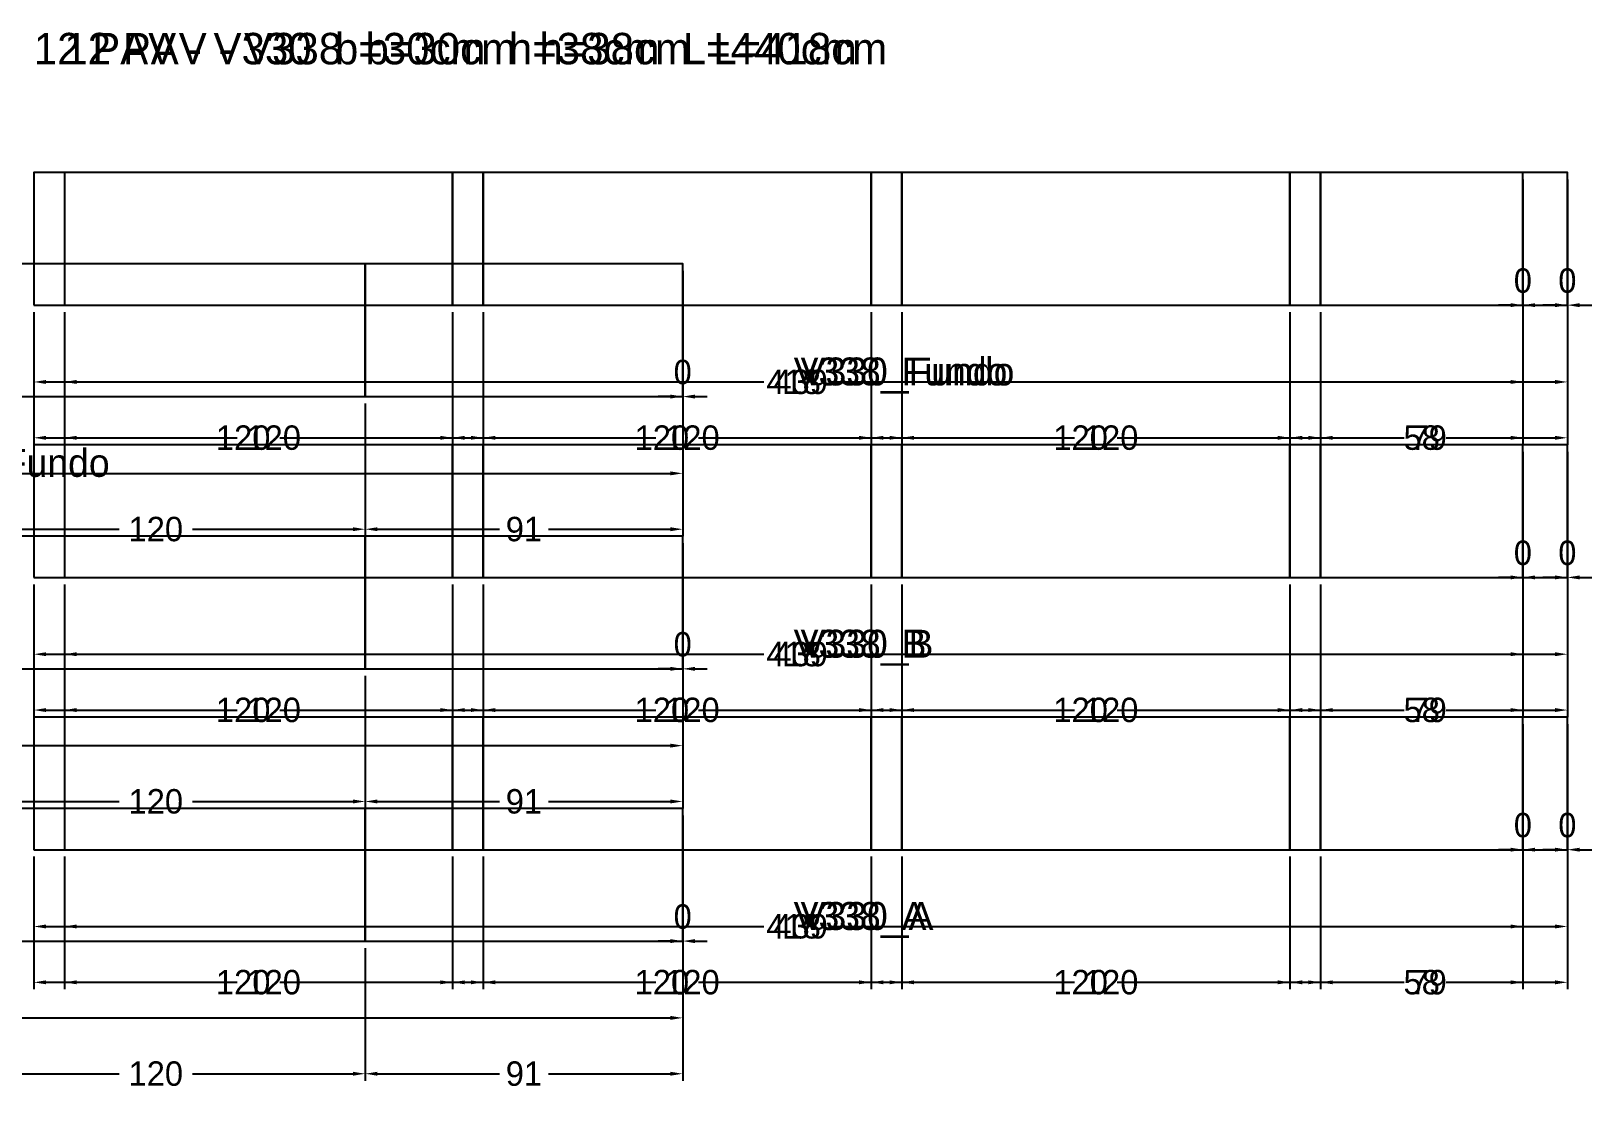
# Model space of a CAD drawing. Header units: metres. Extents: x 180 to 6304, y -11808 to -336.
# Drawn here: x 1613 to 2060.2, y -10490.1 to -10186.8 of the extents above; entities that cross this region are included whole.
import ezdxf

# ---------------------------------------------------------------- set-up
doc = ezdxf.new("R2010")
doc.units = ezdxf.units.M
doc.layers.add('COTA', color=3, linetype='Continuous')
doc.dimstyles.new('COTA_VIG', dxfattribs={"dimtxt": 7, "dimasz": 3.5, "dimexe": 2, "dimexo": 2, "dimgap": 1.5, "dimtad": 1, "dimdec": 1, "dimcen": 2.5, "dimclrd": 3, "dimclre": 3, "dimclrt": 3, "dimazin": 3, "dimtfac": 1, "dimtmove": 0, "dimatfit": 3})

# ---------------------------------------------------------------- blocks, each defined once
blk = doc.blocks.new('_CLOSEDFILLED')
at = {"color": 0, "linetype": 'BYBLOCK'}
blk.add_solid([(-1, 0.16), (0, 0), (-1, -0.16)], dxfattribs=at)
blk = doc.blocks.new('*D406')
at = {"color": 3}
for p, q in [((1613.7, -10423.31), (1613.7, -10445.31)), ((2053.2, -10423.31), (2053.2, -10445.31)), ((1617.2, -10443.31), (1822.95, -10443.31)), ((1843.95, -10443.31), (2049.7, -10443.31))]:
    blk.add_line(p, q, dxfattribs=at)
at = {"layer": 'Defpoints'}
for p in [(1613.7, -10421.31), (2053.2, -10421.31), (1613.7, -10443.31)]:
    blk.add_point(p, dxfattribs=at)
at = {"layer": 'COTA', "color": 3, "xscale": 3.5, "yscale": 3.5, "rotation": 180}
blk.add_blockref('_CLOSEDFILLED', (1613.7, -10443.31), dxfattribs=at)
at = {"layer": 'COTA', "color": 3, "xscale": 3.5, "yscale": 3.5}
blk.add_blockref('_CLOSEDFILLED', (2053.2, -10443.31), dxfattribs=at)
at = {"layer": 'COTA', "color": 3, "insert": (1833.45, -10443.31), "char_height": 7, "attachment_point": 5}
blk.add_mtext('439', dxfattribs=at)
blk = doc.blocks.new('*D407')
at = {"color": 3}
for p, q in [((1613.7, -10423.31), (1613.7, -10461.31)), ((1733.7, -10423.31), (1733.7, -10461.31)), ((1617.2, -10459.31), (1663.2, -10459.31)), ((1684.2, -10459.31), (1730.2, -10459.31))]:
    blk.add_line(p, q, dxfattribs=at)
at = {"layer": 'Defpoints'}
for p in [(1613.7, -10421.31), (1733.7, -10421.31), (1613.7, -10459.31)]:
    blk.add_point(p, dxfattribs=at)
at = {"layer": 'COTA', "color": 3, "xscale": 3.5, "yscale": 3.5, "rotation": 180}
blk.add_blockref('_CLOSEDFILLED', (1613.7, -10459.31), dxfattribs=at)
at = {"layer": 'COTA', "color": 3, "xscale": 3.5, "yscale": 3.5}
blk.add_blockref('_CLOSEDFILLED', (1733.7, -10459.31), dxfattribs=at)
at = {"layer": 'COTA', "color": 3, "insert": (1673.7, -10459.31), "char_height": 7, "attachment_point": 5}
blk.add_mtext('120', dxfattribs=at)
blk = doc.blocks.new('*D408')
at = {"color": 3}
for p, q in [((1733.7, -10423.31), (1733.7, -10461.31)), ((1853.7, -10423.31), (1853.7, -10461.31)), ((1737.2, -10459.31), (1783.2, -10459.31)), ((1804.2, -10459.31), (1850.2, -10459.31))]:
    blk.add_line(p, q, dxfattribs=at)
at = {"layer": 'Defpoints'}
for p in [(1733.7, -10421.31), (1853.7, -10421.31), (1733.7, -10459.31)]:
    blk.add_point(p, dxfattribs=at)
at = {"layer": 'COTA', "color": 3, "xscale": 3.5, "yscale": 3.5, "rotation": 180}
blk.add_blockref('_CLOSEDFILLED', (1733.7, -10459.31), dxfattribs=at)
at = {"layer": 'COTA', "color": 3, "xscale": 3.5, "yscale": 3.5}
blk.add_blockref('_CLOSEDFILLED', (1853.7, -10459.31), dxfattribs=at)
at = {"layer": 'COTA', "color": 3, "insert": (1793.7, -10459.31), "char_height": 7, "attachment_point": 5}
blk.add_mtext('120', dxfattribs=at)
blk = doc.blocks.new('*D409')
at = {"color": 3}
for p, q in [((1853.7, -10423.31), (1853.7, -10461.31)), ((1973.7, -10423.31), (1973.7, -10461.31)), ((1857.2, -10459.31), (1903.2, -10459.31)), ((1924.2, -10459.31), (1970.2, -10459.31))]:
    blk.add_line(p, q, dxfattribs=at)
at = {"layer": 'Defpoints'}
for p in [(1853.7, -10421.31), (1973.7, -10421.31), (1853.7, -10459.31)]:
    blk.add_point(p, dxfattribs=at)
at = {"layer": 'COTA', "color": 3, "xscale": 3.5, "yscale": 3.5, "rotation": 180}
blk.add_blockref('_CLOSEDFILLED', (1853.7, -10459.31), dxfattribs=at)
at = {"layer": 'COTA', "color": 3, "xscale": 3.5, "yscale": 3.5}
blk.add_blockref('_CLOSEDFILLED', (1973.7, -10459.31), dxfattribs=at)
at = {"layer": 'COTA', "color": 3, "insert": (1913.7, -10459.31), "char_height": 7, "attachment_point": 5}
blk.add_mtext('120', dxfattribs=at)
blk = doc.blocks.new('*D410')
at = {"color": 3}
for p, q in [((1973.7, -10423.31), (1973.7, -10461.31)), ((2053.2, -10423.31), (2053.2, -10461.31)), ((1977.2, -10459.31), (2006.45, -10459.31)), ((2020.45, -10459.31), (2049.7, -10459.31))]:
    blk.add_line(p, q, dxfattribs=at)
at = {"layer": 'Defpoints'}
for p in [(1973.7, -10421.31), (2053.2, -10421.31), (1973.7, -10459.31)]:
    blk.add_point(p, dxfattribs=at)
at = {"layer": 'COTA', "color": 3, "xscale": 3.5, "yscale": 3.5, "rotation": 180}
blk.add_blockref('_CLOSEDFILLED', (1973.7, -10459.31), dxfattribs=at)
at = {"layer": 'COTA', "color": 3, "xscale": 3.5, "yscale": 3.5}
blk.add_blockref('_CLOSEDFILLED', (2053.2, -10459.31), dxfattribs=at)
at = {"layer": 'COTA', "color": 3, "insert": (2013.45, -10459.31), "char_height": 7, "attachment_point": 5}
blk.add_mtext('79', dxfattribs=at)
blk = doc.blocks.new('*D412')
at = {"color": 3}
for p, q in [((1613.7, -10345.31), (1613.7, -10367.31)), ((2053.2, -10345.31), (2053.2, -10367.31)), ((1617.2, -10365.31), (1822.95, -10365.31)), ((1843.95, -10365.31), (2049.7, -10365.31))]:
    blk.add_line(p, q, dxfattribs=at)
at = {"layer": 'Defpoints'}
for p in [(1613.7, -10343.31), (2053.2, -10343.31), (1613.7, -10365.31)]:
    blk.add_point(p, dxfattribs=at)
at = {"layer": 'COTA', "color": 3, "xscale": 3.5, "yscale": 3.5, "rotation": 180}
blk.add_blockref('_CLOSEDFILLED', (1613.7, -10365.31), dxfattribs=at)
at = {"layer": 'COTA', "color": 3, "xscale": 3.5, "yscale": 3.5}
blk.add_blockref('_CLOSEDFILLED', (2053.2, -10365.31), dxfattribs=at)
at = {"layer": 'COTA', "color": 3, "insert": (1833.45, -10365.31), "char_height": 7, "attachment_point": 5}
blk.add_mtext('439', dxfattribs=at)
blk = doc.blocks.new('*D413')
at = {"color": 3}
for p, q in [((1613.7, -10345.31), (1613.7, -10383.31)), ((1733.7, -10345.31), (1733.7, -10383.31)), ((1617.2, -10381.31), (1663.2, -10381.31)), ((1684.2, -10381.31), (1730.2, -10381.31))]:
    blk.add_line(p, q, dxfattribs=at)
at = {"layer": 'Defpoints'}
for p in [(1613.7, -10343.31), (1733.7, -10343.31), (1613.7, -10381.31)]:
    blk.add_point(p, dxfattribs=at)
at = {"layer": 'COTA', "color": 3, "xscale": 3.5, "yscale": 3.5, "rotation": 180}
blk.add_blockref('_CLOSEDFILLED', (1613.7, -10381.31), dxfattribs=at)
at = {"layer": 'COTA', "color": 3, "xscale": 3.5, "yscale": 3.5}
blk.add_blockref('_CLOSEDFILLED', (1733.7, -10381.31), dxfattribs=at)
at = {"layer": 'COTA', "color": 3, "insert": (1673.7, -10381.31), "char_height": 7, "attachment_point": 5}
blk.add_mtext('120', dxfattribs=at)
blk = doc.blocks.new('*D414')
at = {"color": 3}
for p, q in [((1733.7, -10345.31), (1733.7, -10383.31)), ((1853.7, -10345.31), (1853.7, -10383.31)), ((1737.2, -10381.31), (1783.2, -10381.31)), ((1804.2, -10381.31), (1850.2, -10381.31))]:
    blk.add_line(p, q, dxfattribs=at)
at = {"layer": 'Defpoints'}
for p in [(1733.7, -10343.31), (1853.7, -10343.31), (1733.7, -10381.31)]:
    blk.add_point(p, dxfattribs=at)
at = {"layer": 'COTA', "color": 3, "xscale": 3.5, "yscale": 3.5, "rotation": 180}
blk.add_blockref('_CLOSEDFILLED', (1733.7, -10381.31), dxfattribs=at)
at = {"layer": 'COTA', "color": 3, "xscale": 3.5, "yscale": 3.5}
blk.add_blockref('_CLOSEDFILLED', (1853.7, -10381.31), dxfattribs=at)
at = {"layer": 'COTA', "color": 3, "insert": (1793.7, -10381.31), "char_height": 7, "attachment_point": 5}
blk.add_mtext('120', dxfattribs=at)
blk = doc.blocks.new('*D415')
at = {"color": 3}
for p, q in [((1853.7, -10345.31), (1853.7, -10383.31)), ((1973.7, -10345.31), (1973.7, -10383.31)), ((1857.2, -10381.31), (1903.2, -10381.31)), ((1924.2, -10381.31), (1970.2, -10381.31))]:
    blk.add_line(p, q, dxfattribs=at)
at = {"layer": 'Defpoints'}
for p in [(1853.7, -10343.31), (1973.7, -10343.31), (1853.7, -10381.31)]:
    blk.add_point(p, dxfattribs=at)
at = {"layer": 'COTA', "color": 3, "xscale": 3.5, "yscale": 3.5, "rotation": 180}
blk.add_blockref('_CLOSEDFILLED', (1853.7, -10381.31), dxfattribs=at)
at = {"layer": 'COTA', "color": 3, "xscale": 3.5, "yscale": 3.5}
blk.add_blockref('_CLOSEDFILLED', (1973.7, -10381.31), dxfattribs=at)
at = {"layer": 'COTA', "color": 3, "insert": (1913.7, -10381.31), "char_height": 7, "attachment_point": 5}
blk.add_mtext('120', dxfattribs=at)
blk = doc.blocks.new('*D416')
at = {"color": 3}
for p, q in [((1973.7, -10345.31), (1973.7, -10383.31)), ((2053.2, -10345.31), (2053.2, -10383.31)), ((1977.2, -10381.31), (2006.45, -10381.31)), ((2020.45, -10381.31), (2049.7, -10381.31))]:
    blk.add_line(p, q, dxfattribs=at)
at = {"layer": 'Defpoints'}
for p in [(1973.7, -10343.31), (2053.2, -10343.31), (1973.7, -10381.31)]:
    blk.add_point(p, dxfattribs=at)
at = {"layer": 'COTA', "color": 3, "xscale": 3.5, "yscale": 3.5, "rotation": 180}
blk.add_blockref('_CLOSEDFILLED', (1973.7, -10381.31), dxfattribs=at)
at = {"layer": 'COTA', "color": 3, "xscale": 3.5, "yscale": 3.5}
blk.add_blockref('_CLOSEDFILLED', (2053.2, -10381.31), dxfattribs=at)
at = {"layer": 'COTA', "color": 3, "insert": (2013.45, -10381.31), "char_height": 7, "attachment_point": 5}
blk.add_mtext('79', dxfattribs=at)
blk = doc.blocks.new('*D418')
at = {"color": 3}
for p, q in [((1613.7, -10267.31), (1613.7, -10289.31)), ((2053.2, -10267.31), (2053.2, -10289.31)), ((1617.2, -10287.31), (1822.95, -10287.31)), ((1843.95, -10287.31), (2049.7, -10287.31))]:
    blk.add_line(p, q, dxfattribs=at)
at = {"layer": 'Defpoints'}
for p in [(1613.7, -10265.31), (2053.2, -10265.31), (1613.7, -10287.31)]:
    blk.add_point(p, dxfattribs=at)
at = {"layer": 'COTA', "color": 3, "xscale": 3.5, "yscale": 3.5, "rotation": 180}
blk.add_blockref('_CLOSEDFILLED', (1613.7, -10287.31), dxfattribs=at)
at = {"layer": 'COTA', "color": 3, "xscale": 3.5, "yscale": 3.5}
blk.add_blockref('_CLOSEDFILLED', (2053.2, -10287.31), dxfattribs=at)
at = {"layer": 'COTA', "color": 3, "insert": (1833.45, -10287.31), "char_height": 7, "attachment_point": 5}
blk.add_mtext('439', dxfattribs=at)
blk = doc.blocks.new('*D419')
at = {"color": 3}
for p, q in [((1613.7, -10267.31), (1613.7, -10305.31)), ((1733.7, -10267.31), (1733.7, -10305.31)), ((1617.2, -10303.31), (1663.2, -10303.31)), ((1684.2, -10303.31), (1730.2, -10303.31))]:
    blk.add_line(p, q, dxfattribs=at)
at = {"layer": 'Defpoints'}
for p in [(1613.7, -10265.31), (1733.7, -10265.31), (1613.7, -10303.31)]:
    blk.add_point(p, dxfattribs=at)
at = {"layer": 'COTA', "color": 3, "xscale": 3.5, "yscale": 3.5, "rotation": 180}
blk.add_blockref('_CLOSEDFILLED', (1613.7, -10303.31), dxfattribs=at)
at = {"layer": 'COTA', "color": 3, "xscale": 3.5, "yscale": 3.5}
blk.add_blockref('_CLOSEDFILLED', (1733.7, -10303.31), dxfattribs=at)
at = {"layer": 'COTA', "color": 3, "insert": (1673.7, -10303.31), "char_height": 7, "attachment_point": 5}
blk.add_mtext('120', dxfattribs=at)
blk = doc.blocks.new('*D420')
at = {"color": 3}
for p, q in [((1733.7, -10267.31), (1733.7, -10305.31)), ((1853.7, -10267.31), (1853.7, -10305.31)), ((1737.2, -10303.31), (1783.2, -10303.31)), ((1804.2, -10303.31), (1850.2, -10303.31))]:
    blk.add_line(p, q, dxfattribs=at)
at = {"layer": 'Defpoints'}
for p in [(1733.7, -10265.31), (1853.7, -10265.31), (1733.7, -10303.31)]:
    blk.add_point(p, dxfattribs=at)
at = {"layer": 'COTA', "color": 3, "xscale": 3.5, "yscale": 3.5, "rotation": 180}
blk.add_blockref('_CLOSEDFILLED', (1733.7, -10303.31), dxfattribs=at)
at = {"layer": 'COTA', "color": 3, "xscale": 3.5, "yscale": 3.5}
blk.add_blockref('_CLOSEDFILLED', (1853.7, -10303.31), dxfattribs=at)
at = {"layer": 'COTA', "color": 3, "insert": (1793.7, -10303.31), "char_height": 7, "attachment_point": 5}
blk.add_mtext('120', dxfattribs=at)
blk = doc.blocks.new('*D421')
at = {"color": 3}
for p, q in [((1853.7, -10267.31), (1853.7, -10305.31)), ((1973.7, -10267.31), (1973.7, -10305.31)), ((1857.2, -10303.31), (1903.2, -10303.31)), ((1924.2, -10303.31), (1970.2, -10303.31))]:
    blk.add_line(p, q, dxfattribs=at)
at = {"layer": 'Defpoints'}
for p in [(1853.7, -10265.31), (1973.7, -10265.31), (1853.7, -10303.31)]:
    blk.add_point(p, dxfattribs=at)
at = {"layer": 'COTA', "color": 3, "xscale": 3.5, "yscale": 3.5, "rotation": 180}
blk.add_blockref('_CLOSEDFILLED', (1853.7, -10303.31), dxfattribs=at)
at = {"layer": 'COTA', "color": 3, "xscale": 3.5, "yscale": 3.5}
blk.add_blockref('_CLOSEDFILLED', (1973.7, -10303.31), dxfattribs=at)
at = {"layer": 'COTA', "color": 3, "insert": (1913.7, -10303.31), "char_height": 7, "attachment_point": 5}
blk.add_mtext('120', dxfattribs=at)
blk = doc.blocks.new('*D422')
at = {"color": 3}
for p, q in [((1973.7, -10267.31), (1973.7, -10305.31)), ((2053.2, -10267.31), (2053.2, -10305.31)), ((1977.2, -10303.31), (2006.45, -10303.31)), ((2020.45, -10303.31), (2049.7, -10303.31))]:
    blk.add_line(p, q, dxfattribs=at)
at = {"layer": 'Defpoints'}
for p in [(1973.7, -10265.31), (2053.2, -10265.31), (1973.7, -10303.31)]:
    blk.add_point(p, dxfattribs=at)
at = {"layer": 'COTA', "color": 3, "xscale": 3.5, "yscale": 3.5, "rotation": 180}
blk.add_blockref('_CLOSEDFILLED', (1973.7, -10303.31), dxfattribs=at)
at = {"layer": 'COTA', "color": 3, "xscale": 3.5, "yscale": 3.5}
blk.add_blockref('_CLOSEDFILLED', (2053.2, -10303.31), dxfattribs=at)
at = {"layer": 'COTA', "color": 3, "insert": (2013.45, -10303.31), "char_height": 7, "attachment_point": 5}
blk.add_mtext('79', dxfattribs=at)
blk = doc.blocks.new('*D634')
at = {"color": 3}
for p, q in [((1622.45, -10423.31), (1622.45, -10445.31)), ((2040.45, -10423.31), (2040.45, -10445.31)), ((1625.95, -10443.31), (1820.95, -10443.31)), ((1841.95, -10443.31), (2036.95, -10443.31))]:
    blk.add_line(p, q, dxfattribs=at)
at = {"layer": 'Defpoints'}
for p in [(1622.45, -10421.31), (2040.45, -10421.31), (1622.45, -10443.31)]:
    blk.add_point(p, dxfattribs=at)
at = {"layer": 'COTA', "color": 3, "xscale": 3.5, "yscale": 3.5, "rotation": 180}
blk.add_blockref('_CLOSEDFILLED', (1622.45, -10443.31), dxfattribs=at)
at = {"layer": 'COTA', "color": 3, "xscale": 3.5, "yscale": 3.5}
blk.add_blockref('_CLOSEDFILLED', (2040.45, -10443.31), dxfattribs=at)
at = {"layer": 'COTA', "color": 3, "insert": (1831.45, -10443.31), "char_height": 7, "attachment_point": 5}
blk.add_mtext('418', dxfattribs=at)
blk = doc.blocks.new('*D635')
at = {"color": 3}
for p, q in [((1622.45, -10423.31), (1622.45, -10461.31)), ((1742.45, -10423.31), (1742.45, -10461.31)), ((1625.95, -10459.31), (1671.95, -10459.31)), ((1692.95, -10459.31), (1738.95, -10459.31))]:
    blk.add_line(p, q, dxfattribs=at)
at = {"layer": 'Defpoints'}
for p in [(1622.45, -10421.31), (1742.45, -10421.31), (1622.45, -10459.31)]:
    blk.add_point(p, dxfattribs=at)
at = {"layer": 'COTA', "color": 3, "xscale": 3.5, "yscale": 3.5, "rotation": 180}
blk.add_blockref('_CLOSEDFILLED', (1622.45, -10459.31), dxfattribs=at)
at = {"layer": 'COTA', "color": 3, "xscale": 3.5, "yscale": 3.5}
blk.add_blockref('_CLOSEDFILLED', (1742.45, -10459.31), dxfattribs=at)
at = {"layer": 'COTA', "color": 3, "insert": (1682.45, -10459.31), "char_height": 7, "attachment_point": 5}
blk.add_mtext('120', dxfattribs=at)
blk = doc.blocks.new('*D636')
at = {"color": 3}
for p, q in [((1742.45, -10423.31), (1742.45, -10461.31)), ((1862.45, -10423.31), (1862.45, -10461.31)), ((1745.95, -10459.31), (1791.95, -10459.31)), ((1812.95, -10459.31), (1858.95, -10459.31))]:
    blk.add_line(p, q, dxfattribs=at)
at = {"layer": 'Defpoints'}
for p in [(1742.45, -10421.31), (1862.45, -10421.31), (1742.45, -10459.31)]:
    blk.add_point(p, dxfattribs=at)
at = {"layer": 'COTA', "color": 3, "xscale": 3.5, "yscale": 3.5, "rotation": 180}
blk.add_blockref('_CLOSEDFILLED', (1742.45, -10459.31), dxfattribs=at)
at = {"layer": 'COTA', "color": 3, "xscale": 3.5, "yscale": 3.5}
blk.add_blockref('_CLOSEDFILLED', (1862.45, -10459.31), dxfattribs=at)
at = {"layer": 'COTA', "color": 3, "insert": (1802.45, -10459.31), "char_height": 7, "attachment_point": 5}
blk.add_mtext('120', dxfattribs=at)
blk = doc.blocks.new('*D637')
at = {"color": 3}
for p, q in [((1862.45, -10423.31), (1862.45, -10461.31)), ((1982.45, -10423.31), (1982.45, -10461.31)), ((1865.95, -10459.31), (1911.95, -10459.31)), ((1932.95, -10459.31), (1978.95, -10459.31))]:
    blk.add_line(p, q, dxfattribs=at)
at = {"layer": 'Defpoints'}
for p in [(1862.45, -10421.31), (1982.45, -10421.31), (1862.45, -10459.31)]:
    blk.add_point(p, dxfattribs=at)
at = {"layer": 'COTA', "color": 3, "xscale": 3.5, "yscale": 3.5, "rotation": 180}
blk.add_blockref('_CLOSEDFILLED', (1862.45, -10459.31), dxfattribs=at)
at = {"layer": 'COTA', "color": 3, "xscale": 3.5, "yscale": 3.5}
blk.add_blockref('_CLOSEDFILLED', (1982.45, -10459.31), dxfattribs=at)
at = {"layer": 'COTA', "color": 3, "insert": (1922.45, -10459.31), "char_height": 7, "attachment_point": 5}
blk.add_mtext('120', dxfattribs=at)
blk = doc.blocks.new('*D638')
at = {"color": 3}
for p, q in [((1982.45, -10423.31), (1982.45, -10461.31)), ((2040.45, -10423.31), (2040.45, -10461.31)), ((1985.95, -10459.31), (2004.45, -10459.31)), ((2018.45, -10459.31), (2036.95, -10459.31))]:
    blk.add_line(p, q, dxfattribs=at)
at = {"layer": 'Defpoints'}
for p in [(1982.45, -10421.31), (2040.45, -10421.31), (1982.45, -10459.31)]:
    blk.add_point(p, dxfattribs=at)
at = {"layer": 'COTA', "color": 3, "xscale": 3.5, "yscale": 3.5, "rotation": 180}
blk.add_blockref('_CLOSEDFILLED', (1982.45, -10459.31), dxfattribs=at)
at = {"layer": 'COTA', "color": 3, "xscale": 3.5, "yscale": 3.5}
blk.add_blockref('_CLOSEDFILLED', (2040.45, -10459.31), dxfattribs=at)
at = {"layer": 'COTA', "color": 3, "insert": (2011.45, -10459.31), "char_height": 7, "attachment_point": 5}
blk.add_mtext('58', dxfattribs=at)
blk = doc.blocks.new('*D640')
at = {"color": 3}
for p, q in [((1622.45, -10345.31), (1622.45, -10367.31)), ((2040.45, -10345.31), (2040.45, -10367.31)), ((1625.95, -10365.31), (1820.95, -10365.31)), ((1841.95, -10365.31), (2036.95, -10365.31))]:
    blk.add_line(p, q, dxfattribs=at)
at = {"layer": 'Defpoints'}
for p in [(1622.45, -10343.31), (2040.45, -10343.31), (1622.45, -10365.31)]:
    blk.add_point(p, dxfattribs=at)
at = {"layer": 'COTA', "color": 3, "xscale": 3.5, "yscale": 3.5, "rotation": 180}
blk.add_blockref('_CLOSEDFILLED', (1622.45, -10365.31), dxfattribs=at)
at = {"layer": 'COTA', "color": 3, "xscale": 3.5, "yscale": 3.5}
blk.add_blockref('_CLOSEDFILLED', (2040.45, -10365.31), dxfattribs=at)
at = {"layer": 'COTA', "color": 3, "insert": (1831.45, -10365.31), "char_height": 7, "attachment_point": 5}
blk.add_mtext('418', dxfattribs=at)
blk = doc.blocks.new('*D641')
at = {"color": 3}
for p, q in [((1622.45, -10345.31), (1622.45, -10383.31)), ((1742.45, -10345.31), (1742.45, -10383.31)), ((1625.95, -10381.31), (1671.95, -10381.31)), ((1692.95, -10381.31), (1738.95, -10381.31))]:
    blk.add_line(p, q, dxfattribs=at)
at = {"layer": 'Defpoints'}
for p in [(1622.45, -10343.31), (1742.45, -10343.31), (1622.45, -10381.31)]:
    blk.add_point(p, dxfattribs=at)
at = {"layer": 'COTA', "color": 3, "xscale": 3.5, "yscale": 3.5, "rotation": 180}
blk.add_blockref('_CLOSEDFILLED', (1622.45, -10381.31), dxfattribs=at)
at = {"layer": 'COTA', "color": 3, "xscale": 3.5, "yscale": 3.5}
blk.add_blockref('_CLOSEDFILLED', (1742.45, -10381.31), dxfattribs=at)
at = {"layer": 'COTA', "color": 3, "insert": (1682.45, -10381.31), "char_height": 7, "attachment_point": 5}
blk.add_mtext('120', dxfattribs=at)
blk = doc.blocks.new('*D642')
at = {"color": 3}
for p, q in [((1742.45, -10345.31), (1742.45, -10383.31)), ((1862.45, -10345.31), (1862.45, -10383.31)), ((1745.95, -10381.31), (1791.95, -10381.31)), ((1812.95, -10381.31), (1858.95, -10381.31))]:
    blk.add_line(p, q, dxfattribs=at)
at = {"layer": 'Defpoints'}
for p in [(1742.45, -10343.31), (1862.45, -10343.31), (1742.45, -10381.31)]:
    blk.add_point(p, dxfattribs=at)
at = {"layer": 'COTA', "color": 3, "xscale": 3.5, "yscale": 3.5, "rotation": 180}
blk.add_blockref('_CLOSEDFILLED', (1742.45, -10381.31), dxfattribs=at)
at = {"layer": 'COTA', "color": 3, "xscale": 3.5, "yscale": 3.5}
blk.add_blockref('_CLOSEDFILLED', (1862.45, -10381.31), dxfattribs=at)
at = {"layer": 'COTA', "color": 3, "insert": (1802.45, -10381.31), "char_height": 7, "attachment_point": 5}
blk.add_mtext('120', dxfattribs=at)
blk = doc.blocks.new('*D643')
at = {"color": 3}
for p, q in [((1862.45, -10345.31), (1862.45, -10383.31)), ((1982.45, -10345.31), (1982.45, -10383.31)), ((1865.95, -10381.31), (1911.95, -10381.31)), ((1932.95, -10381.31), (1978.95, -10381.31))]:
    blk.add_line(p, q, dxfattribs=at)
at = {"layer": 'Defpoints'}
for p in [(1862.45, -10343.31), (1982.45, -10343.31), (1862.45, -10381.31)]:
    blk.add_point(p, dxfattribs=at)
at = {"layer": 'COTA', "color": 3, "xscale": 3.5, "yscale": 3.5, "rotation": 180}
blk.add_blockref('_CLOSEDFILLED', (1862.45, -10381.31), dxfattribs=at)
at = {"layer": 'COTA', "color": 3, "xscale": 3.5, "yscale": 3.5}
blk.add_blockref('_CLOSEDFILLED', (1982.45, -10381.31), dxfattribs=at)
at = {"layer": 'COTA', "color": 3, "insert": (1922.45, -10381.31), "char_height": 7, "attachment_point": 5}
blk.add_mtext('120', dxfattribs=at)
blk = doc.blocks.new('*D644')
at = {"color": 3}
for p, q in [((1982.45, -10345.31), (1982.45, -10383.31)), ((2040.45, -10345.31), (2040.45, -10383.31)), ((1985.95, -10381.31), (2004.45, -10381.31)), ((2018.45, -10381.31), (2036.95, -10381.31))]:
    blk.add_line(p, q, dxfattribs=at)
at = {"layer": 'Defpoints'}
for p in [(1982.45, -10343.31), (2040.45, -10343.31), (1982.45, -10381.31)]:
    blk.add_point(p, dxfattribs=at)
at = {"layer": 'COTA', "color": 3, "xscale": 3.5, "yscale": 3.5, "rotation": 180}
blk.add_blockref('_CLOSEDFILLED', (1982.45, -10381.31), dxfattribs=at)
at = {"layer": 'COTA', "color": 3, "xscale": 3.5, "yscale": 3.5}
blk.add_blockref('_CLOSEDFILLED', (2040.45, -10381.31), dxfattribs=at)
at = {"layer": 'COTA', "color": 3, "insert": (2011.45, -10381.31), "char_height": 7, "attachment_point": 5}
blk.add_mtext('58', dxfattribs=at)
blk = doc.blocks.new('*D646')
at = {"color": 3}
for p, q in [((1622.45, -10267.31), (1622.45, -10289.31)), ((2040.45, -10267.31), (2040.45, -10289.31)), ((1625.95, -10287.31), (1820.95, -10287.31)), ((1841.95, -10287.31), (2036.95, -10287.31))]:
    blk.add_line(p, q, dxfattribs=at)
at = {"layer": 'Defpoints'}
for p in [(1622.45, -10265.31), (2040.45, -10265.31), (1622.45, -10287.31)]:
    blk.add_point(p, dxfattribs=at)
at = {"layer": 'COTA', "color": 3, "xscale": 3.5, "yscale": 3.5, "rotation": 180}
blk.add_blockref('_CLOSEDFILLED', (1622.45, -10287.31), dxfattribs=at)
at = {"layer": 'COTA', "color": 3, "xscale": 3.5, "yscale": 3.5}
blk.add_blockref('_CLOSEDFILLED', (2040.45, -10287.31), dxfattribs=at)
at = {"layer": 'COTA', "color": 3, "insert": (1831.45, -10287.31), "char_height": 7, "attachment_point": 5}
blk.add_mtext('418', dxfattribs=at)
blk = doc.blocks.new('*D647')
at = {"color": 3}
for p, q in [((1622.45, -10267.31), (1622.45, -10305.31)), ((1742.45, -10267.31), (1742.45, -10305.31)), ((1625.95, -10303.31), (1671.95, -10303.31)), ((1692.95, -10303.31), (1738.95, -10303.31))]:
    blk.add_line(p, q, dxfattribs=at)
at = {"layer": 'Defpoints'}
for p in [(1622.45, -10265.31), (1742.45, -10265.31), (1622.45, -10303.31)]:
    blk.add_point(p, dxfattribs=at)
at = {"layer": 'COTA', "color": 3, "xscale": 3.5, "yscale": 3.5, "rotation": 180}
blk.add_blockref('_CLOSEDFILLED', (1622.45, -10303.31), dxfattribs=at)
at = {"layer": 'COTA', "color": 3, "xscale": 3.5, "yscale": 3.5}
blk.add_blockref('_CLOSEDFILLED', (1742.45, -10303.31), dxfattribs=at)
at = {"layer": 'COTA', "color": 3, "insert": (1682.45, -10303.31), "char_height": 7, "attachment_point": 5}
blk.add_mtext('120', dxfattribs=at)
blk = doc.blocks.new('*D648')
at = {"color": 3}
for p, q in [((1742.45, -10267.31), (1742.45, -10305.31)), ((1862.45, -10267.31), (1862.45, -10305.31)), ((1745.95, -10303.31), (1791.95, -10303.31)), ((1812.95, -10303.31), (1858.95, -10303.31))]:
    blk.add_line(p, q, dxfattribs=at)
at = {"layer": 'Defpoints'}
for p in [(1742.45, -10265.31), (1862.45, -10265.31), (1742.45, -10303.31)]:
    blk.add_point(p, dxfattribs=at)
at = {"layer": 'COTA', "color": 3, "xscale": 3.5, "yscale": 3.5, "rotation": 180}
blk.add_blockref('_CLOSEDFILLED', (1742.45, -10303.31), dxfattribs=at)
at = {"layer": 'COTA', "color": 3, "xscale": 3.5, "yscale": 3.5}
blk.add_blockref('_CLOSEDFILLED', (1862.45, -10303.31), dxfattribs=at)
at = {"layer": 'COTA', "color": 3, "insert": (1802.45, -10303.31), "char_height": 7, "attachment_point": 5}
blk.add_mtext('120', dxfattribs=at)
blk = doc.blocks.new('*D649')
at = {"color": 3}
for p, q in [((1862.45, -10267.31), (1862.45, -10305.31)), ((1982.45, -10267.31), (1982.45, -10305.31)), ((1865.95, -10303.31), (1911.95, -10303.31)), ((1932.95, -10303.31), (1978.95, -10303.31))]:
    blk.add_line(p, q, dxfattribs=at)
at = {"layer": 'Defpoints'}
for p in [(1862.45, -10265.31), (1982.45, -10265.31), (1862.45, -10303.31)]:
    blk.add_point(p, dxfattribs=at)
at = {"layer": 'COTA', "color": 3, "xscale": 3.5, "yscale": 3.5, "rotation": 180}
blk.add_blockref('_CLOSEDFILLED', (1862.45, -10303.31), dxfattribs=at)
at = {"layer": 'COTA', "color": 3, "xscale": 3.5, "yscale": 3.5}
blk.add_blockref('_CLOSEDFILLED', (1982.45, -10303.31), dxfattribs=at)
at = {"layer": 'COTA', "color": 3, "insert": (1922.45, -10303.31), "char_height": 7, "attachment_point": 5}
blk.add_mtext('120', dxfattribs=at)
blk = doc.blocks.new('*D650')
at = {"color": 3}
for p, q in [((1982.45, -10267.31), (1982.45, -10305.31)), ((2040.45, -10267.31), (2040.45, -10305.31)), ((1985.95, -10303.31), (2004.45, -10303.31)), ((2018.45, -10303.31), (2036.95, -10303.31))]:
    blk.add_line(p, q, dxfattribs=at)
at = {"layer": 'Defpoints'}
for p in [(1982.45, -10265.31), (2040.45, -10265.31), (1982.45, -10303.31)]:
    blk.add_point(p, dxfattribs=at)
at = {"layer": 'COTA', "color": 3, "xscale": 3.5, "yscale": 3.5, "rotation": 180}
blk.add_blockref('_CLOSEDFILLED', (1982.45, -10303.31), dxfattribs=at)
at = {"layer": 'COTA', "color": 3, "xscale": 3.5, "yscale": 3.5}
blk.add_blockref('_CLOSEDFILLED', (2040.45, -10303.31), dxfattribs=at)
at = {"layer": 'COTA', "color": 3, "insert": (2011.45, -10303.31), "char_height": 7, "attachment_point": 5}
blk.add_mtext('58', dxfattribs=at)
blk = doc.blocks.new('*D1003')
at = {"color": 3}
for p, q in [((1348.66, -10449.5), (1348.66, -10471.5)), ((1799.66, -10449.5), (1799.66, -10471.5)), ((1352.16, -10469.5), (1563.66, -10469.5)), ((1584.66, -10469.5), (1796.16, -10469.5))]:
    blk.add_line(p, q, dxfattribs=at)
at = {"layer": 'Defpoints'}
for p in [(1348.66, -10447.5), (1799.66, -10447.5), (1348.66, -10469.5)]:
    blk.add_point(p, dxfattribs=at)
at = {"layer": 'COTA', "color": 3, "xscale": 3.5, "yscale": 3.5, "rotation": 180}
blk.add_blockref('_CLOSEDFILLED', (1348.66, -10469.5), dxfattribs=at)
at = {"layer": 'COTA', "color": 3, "xscale": 3.5, "yscale": 3.5}
blk.add_blockref('_CLOSEDFILLED', (1799.66, -10469.5), dxfattribs=at)
at = {"layer": 'COTA', "color": 3, "insert": (1574.16, -10469.5), "char_height": 7, "attachment_point": 5}
blk.add_mtext('451', dxfattribs=at)
blk = doc.blocks.new('*D1006')
at = {"color": 3}
for p, q in [((1588.66, -10449.5), (1588.66, -10487.5)), ((1708.66, -10449.5), (1708.66, -10487.5)), ((1592.16, -10485.5), (1638.16, -10485.5)), ((1659.16, -10485.5), (1705.16, -10485.5))]:
    blk.add_line(p, q, dxfattribs=at)
at = {"layer": 'Defpoints'}
for p in [(1588.66, -10447.5), (1708.66, -10447.5), (1588.66, -10485.5)]:
    blk.add_point(p, dxfattribs=at)
at = {"layer": 'COTA', "color": 3, "xscale": 3.5, "yscale": 3.5, "rotation": 180}
blk.add_blockref('_CLOSEDFILLED', (1588.66, -10485.5), dxfattribs=at)
at = {"layer": 'COTA', "color": 3, "xscale": 3.5, "yscale": 3.5}
blk.add_blockref('_CLOSEDFILLED', (1708.66, -10485.5), dxfattribs=at)
at = {"layer": 'COTA', "color": 3, "insert": (1648.66, -10485.5), "char_height": 7, "attachment_point": 5}
blk.add_mtext('120', dxfattribs=at)
blk = doc.blocks.new('*D1007')
at = {"color": 3}
for p, q in [((1708.66, -10449.5), (1708.66, -10487.5)), ((1799.66, -10449.5), (1799.66, -10487.5)), ((1712.16, -10485.5), (1747.16, -10485.5)), ((1761.16, -10485.5), (1796.16, -10485.5))]:
    blk.add_line(p, q, dxfattribs=at)
at = {"layer": 'Defpoints'}
for p in [(1708.66, -10447.5), (1799.66, -10447.5), (1708.66, -10485.5)]:
    blk.add_point(p, dxfattribs=at)
at = {"layer": 'COTA', "color": 3, "xscale": 3.5, "yscale": 3.5, "rotation": 180}
blk.add_blockref('_CLOSEDFILLED', (1708.66, -10485.5), dxfattribs=at)
at = {"layer": 'COTA', "color": 3, "xscale": 3.5, "yscale": 3.5}
blk.add_blockref('_CLOSEDFILLED', (1799.66, -10485.5), dxfattribs=at)
at = {"layer": 'COTA', "color": 3, "insert": (1754.16, -10485.5), "char_height": 7, "attachment_point": 5}
blk.add_mtext('91', dxfattribs=at)
blk = doc.blocks.new('*D1009')
at = {"color": 3}
for p, q in [((1348.66, -10371.5), (1348.66, -10393.5)), ((1799.66, -10371.5), (1799.66, -10393.5)), ((1352.16, -10391.5), (1563.66, -10391.5)), ((1584.66, -10391.5), (1796.16, -10391.5))]:
    blk.add_line(p, q, dxfattribs=at)
at = {"layer": 'Defpoints'}
for p in [(1348.66, -10369.5), (1799.66, -10369.5), (1348.66, -10391.5)]:
    blk.add_point(p, dxfattribs=at)
at = {"layer": 'COTA', "color": 3, "xscale": 3.5, "yscale": 3.5, "rotation": 180}
blk.add_blockref('_CLOSEDFILLED', (1348.66, -10391.5), dxfattribs=at)
at = {"layer": 'COTA', "color": 3, "xscale": 3.5, "yscale": 3.5}
blk.add_blockref('_CLOSEDFILLED', (1799.66, -10391.5), dxfattribs=at)
at = {"layer": 'COTA', "color": 3, "insert": (1574.16, -10391.5), "char_height": 7, "attachment_point": 5}
blk.add_mtext('451', dxfattribs=at)
blk = doc.blocks.new('*D1012')
at = {"color": 3}
for p, q in [((1588.66, -10371.5), (1588.66, -10409.5)), ((1708.66, -10371.5), (1708.66, -10409.5)), ((1592.16, -10407.5), (1638.16, -10407.5)), ((1659.16, -10407.5), (1705.16, -10407.5))]:
    blk.add_line(p, q, dxfattribs=at)
at = {"layer": 'Defpoints'}
for p in [(1588.66, -10369.5), (1708.66, -10369.5), (1588.66, -10407.5)]:
    blk.add_point(p, dxfattribs=at)
at = {"layer": 'COTA', "color": 3, "xscale": 3.5, "yscale": 3.5, "rotation": 180}
blk.add_blockref('_CLOSEDFILLED', (1588.66, -10407.5), dxfattribs=at)
at = {"layer": 'COTA', "color": 3, "xscale": 3.5, "yscale": 3.5}
blk.add_blockref('_CLOSEDFILLED', (1708.66, -10407.5), dxfattribs=at)
at = {"layer": 'COTA', "color": 3, "insert": (1648.66, -10407.5), "char_height": 7, "attachment_point": 5}
blk.add_mtext('120', dxfattribs=at)
blk = doc.blocks.new('*D1013')
at = {"color": 3}
for p, q in [((1708.66, -10371.5), (1708.66, -10409.5)), ((1799.66, -10371.5), (1799.66, -10409.5)), ((1712.16, -10407.5), (1747.16, -10407.5)), ((1761.16, -10407.5), (1796.16, -10407.5))]:
    blk.add_line(p, q, dxfattribs=at)
at = {"layer": 'Defpoints'}
for p in [(1708.66, -10369.5), (1799.66, -10369.5), (1708.66, -10407.5)]:
    blk.add_point(p, dxfattribs=at)
at = {"layer": 'COTA', "color": 3, "xscale": 3.5, "yscale": 3.5, "rotation": 180}
blk.add_blockref('_CLOSEDFILLED', (1708.66, -10407.5), dxfattribs=at)
at = {"layer": 'COTA', "color": 3, "xscale": 3.5, "yscale": 3.5}
blk.add_blockref('_CLOSEDFILLED', (1799.66, -10407.5), dxfattribs=at)
at = {"layer": 'COTA', "color": 3, "insert": (1754.16, -10407.5), "char_height": 7, "attachment_point": 5}
blk.add_mtext('91', dxfattribs=at)
blk = doc.blocks.new('*D1015')
at = {"color": 3}
for p, q in [((1348.66, -10293.5), (1348.66, -10315.5)), ((1799.66, -10293.5), (1799.66, -10315.5)), ((1352.16, -10313.5), (1563.66, -10313.5)), ((1584.66, -10313.5), (1796.16, -10313.5))]:
    blk.add_line(p, q, dxfattribs=at)
at = {"layer": 'Defpoints'}
for p in [(1348.66, -10291.5), (1799.66, -10291.5), (1348.66, -10313.5)]:
    blk.add_point(p, dxfattribs=at)
at = {"layer": 'COTA', "color": 3, "xscale": 3.5, "yscale": 3.5, "rotation": 180}
blk.add_blockref('_CLOSEDFILLED', (1348.66, -10313.5), dxfattribs=at)
at = {"layer": 'COTA', "color": 3, "xscale": 3.5, "yscale": 3.5}
blk.add_blockref('_CLOSEDFILLED', (1799.66, -10313.5), dxfattribs=at)
at = {"layer": 'COTA', "color": 3, "insert": (1574.16, -10313.5), "char_height": 7, "attachment_point": 5}
blk.add_mtext('451', dxfattribs=at)
blk = doc.blocks.new('*D1018')
at = {"color": 3}
for p, q in [((1588.66, -10293.5), (1588.66, -10331.5)), ((1708.66, -10293.5), (1708.66, -10331.5)), ((1592.16, -10329.5), (1638.16, -10329.5)), ((1659.16, -10329.5), (1705.16, -10329.5))]:
    blk.add_line(p, q, dxfattribs=at)
at = {"layer": 'Defpoints'}
for p in [(1588.66, -10291.5), (1708.66, -10291.5), (1588.66, -10329.5)]:
    blk.add_point(p, dxfattribs=at)
at = {"layer": 'COTA', "color": 3, "xscale": 3.5, "yscale": 3.5, "rotation": 180}
blk.add_blockref('_CLOSEDFILLED', (1588.66, -10329.5), dxfattribs=at)
at = {"layer": 'COTA', "color": 3, "xscale": 3.5, "yscale": 3.5}
blk.add_blockref('_CLOSEDFILLED', (1708.66, -10329.5), dxfattribs=at)
at = {"layer": 'COTA', "color": 3, "insert": (1648.66, -10329.5), "char_height": 7, "attachment_point": 5}
blk.add_mtext('120', dxfattribs=at)
blk = doc.blocks.new('*D1019')
at = {"color": 3}
for p, q in [((1708.66, -10293.5), (1708.66, -10331.5)), ((1799.66, -10293.5), (1799.66, -10331.5)), ((1712.16, -10329.5), (1747.16, -10329.5)), ((1761.16, -10329.5), (1796.16, -10329.5))]:
    blk.add_line(p, q, dxfattribs=at)
at = {"layer": 'Defpoints'}
for p in [(1708.66, -10291.5), (1799.66, -10291.5), (1708.66, -10329.5)]:
    blk.add_point(p, dxfattribs=at)
at = {"layer": 'COTA', "color": 3, "xscale": 3.5, "yscale": 3.5, "rotation": 180}
blk.add_blockref('_CLOSEDFILLED', (1708.66, -10329.5), dxfattribs=at)
at = {"layer": 'COTA', "color": 3, "xscale": 3.5, "yscale": 3.5}
blk.add_blockref('_CLOSEDFILLED', (1799.66, -10329.5), dxfattribs=at)
at = {"layer": 'COTA', "color": 3, "insert": (1754.16, -10329.5), "char_height": 7, "attachment_point": 5}
blk.add_mtext('91', dxfattribs=at)

msp = doc.modelspace()

# ---------------------------------------------------------------- linework, layer by layer
at = {"layer": 'Paineis'}
for points in [[(1613.7, -10265.31), (1733.7, -10265.31), (1733.7, -10227.31), (1613.7, -10227.31)], [(1622.45, -10265.31), (1742.45, -10265.31), (1742.45, -10227.31), (1622.45, -10227.31)], [(1733.7, -10265.31), (1853.7, -10265.31), (1853.7, -10227.31), (1733.7, -10227.31)], [(1742.45, -10265.31), (1862.45, -10265.31), (1862.45, -10227.31), (1742.45, -10227.31)], [(1853.7, -10265.31), (1973.7, -10265.31), (1973.7, -10227.31), (1853.7, -10227.31)], [(1862.45, -10265.31), (1982.45, -10265.31), (1982.45, -10227.31), (1862.45, -10227.31)], [(1973.7, -10265.31), (2053.2, -10265.31), (2053.2, -10227.31), (1973.7, -10227.31)], [(1982.45, -10265.31), (2040.45, -10265.31), (2040.45, -10227.31), (1982.45, -10227.31)], [(1588.66, -10291.5), (1708.66, -10291.5), (1708.66, -10253.5), (1588.66, -10253.5)], [(1708.66, -10291.5), (1799.66, -10291.5), (1799.66, -10253.5), (1708.66, -10253.5)], [(1613.7, -10343.31), (1733.7, -10343.31), (1733.7, -10305.31), (1613.7, -10305.31)], [(1622.45, -10343.31), (1742.45, -10343.31), (1742.45, -10305.31), (1622.45, -10305.31)], [(1733.7, -10343.31), (1853.7, -10343.31), (1853.7, -10305.31), (1733.7, -10305.31)], [(1742.45, -10343.31), (1862.45, -10343.31), (1862.45, -10305.31), (1742.45, -10305.31)], [(1853.7, -10343.31), (1973.7, -10343.31), (1973.7, -10305.31), (1853.7, -10305.31)], [(1862.45, -10343.31), (1982.45, -10343.31), (1982.45, -10305.31), (1862.45, -10305.31)], [(1973.7, -10343.31), (2053.2, -10343.31), (2053.2, -10305.31), (1973.7, -10305.31)], [(1982.45, -10343.31), (2040.45, -10343.31), (2040.45, -10305.31), (1982.45, -10305.31)], [(1588.66, -10369.5), (1708.66, -10369.5), (1708.66, -10331.5), (1588.66, -10331.5)], [(1708.66, -10369.5), (1799.66, -10369.5), (1799.66, -10331.5), (1708.66, -10331.5)], [(1613.7, -10421.31), (1733.7, -10421.31), (1733.7, -10383.31), (1613.7, -10383.31)], [(1622.45, -10421.31), (1742.45, -10421.31), (1742.45, -10383.31), (1622.45, -10383.31)], [(1733.7, -10421.31), (1853.7, -10421.31), (1853.7, -10383.31), (1733.7, -10383.31)], [(1742.45, -10421.31), (1862.45, -10421.31), (1862.45, -10383.31), (1742.45, -10383.31)], [(1853.7, -10421.31), (1973.7, -10421.31), (1973.7, -10383.31), (1853.7, -10383.31)], [(1862.45, -10421.31), (1982.45, -10421.31), (1982.45, -10383.31), (1862.45, -10383.31)], [(1973.7, -10421.31), (2053.2, -10421.31), (2053.2, -10383.31), (1973.7, -10383.31)], [(1982.45, -10421.31), (2040.45, -10421.31), (2040.45, -10383.31), (1982.45, -10383.31)], [(1588.66, -10447.5), (1708.66, -10447.5), (1708.66, -10409.5), (1588.66, -10409.5)], [(1708.66, -10447.5), (1799.66, -10447.5), (1799.66, -10409.5), (1708.66, -10409.5)]]:
    msp.add_lwpolyline(points, close=True, dxfattribs=at)

# ---------------------------------------------------------------- texts
at = {"layer": 'NOMENCLATURA', "char_height": 9, "attachment_point": 1}
for s, insert in [('12 PAV - V330  b=30cm  h=38cm  L=440cm', (1613.7, -10187.31)), ('12 PAV - V338  b=30cm  h=38cm  L=418cm', (1622.45, -10187.31))]:
    msp.add_mtext(s, dxfattribs=dict(at, insert=insert))
at = {"layer": 'Texto Secao', "char_height": 8, "attachment_point": 1}
for s, insert in [('V338_Fundo', (1831.45, -10280.31)), ('V330_Fundo', (1833.45, -10280.31)), ('V352_Fundo', (1574.16, -10306.5)), ('V338_B', (1831.45, -10358.31)), ('V330_B', (1833.45, -10358.31)), ('V338_A', (1831.45, -10436.31)), ('V330_A', (1833.45, -10436.31))]:
    msp.add_mtext(s, dxfattribs=dict(at, insert=insert))

# ---------------------------------------------------------------- dimensions: what is measured, and where the dimension line sits
at = {"layer": 'COTA'}
for base, p1, p2 in [((2040.45, -10265.31), (2040.45, -10265.31), (2040.45, -10227.31)), ((2053.2, -10265.31), (2053.2, -10265.31), (2053.2, -10227.31)), ((1799.66, -10291.5), (1799.66, -10291.5), (1799.66, -10253.5)), ((2040.45, -10343.31), (2040.45, -10343.31), (2040.45, -10305.31)), ((2053.2, -10343.31), (2053.2, -10343.31), (2053.2, -10305.31)), ((1799.66, -10369.5), (1799.66, -10369.5), (1799.66, -10331.5)), ((2040.45, -10421.31), (2040.45, -10421.31), (2040.45, -10383.31)), ((2053.2, -10421.31), (2053.2, -10421.31), (2053.2, -10383.31)), ((1799.66, -10447.5), (1799.66, -10447.5), (1799.66, -10409.5))]:
    msp.add_linear_dim(base=base, p1=p1, p2=p2, dimstyle='COTA_VIG', dxfattribs=at).render()
for base, p1, p2, picture, middle in [((1613.7, -10287.31), (1613.7, -10265.31), (2053.2, -10265.31), '*D418', (1833.45, -10287.31)), ((1613.7, -10303.31), (1613.7, -10265.31), (1733.7, -10265.31), '*D419', (1673.7, -10303.31)), ((1622.45, -10287.31), (1622.45, -10265.31), (2040.45, -10265.31), '*D646', (1831.45, -10287.31)), ((1622.45, -10303.31), (1622.45, -10265.31), (1742.45, -10265.31), '*D647', (1682.45, -10303.31)), ((1733.7, -10303.31), (1733.7, -10265.31), (1853.7, -10265.31), '*D420', (1793.7, -10303.31)), ((1742.45, -10303.31), (1742.45, -10265.31), (1862.45, -10265.31), '*D648', (1802.45, -10303.31)), ((1853.7, -10303.31), (1853.7, -10265.31), (1973.7, -10265.31), '*D421', (1913.7, -10303.31)), ((1862.45, -10303.31), (1862.45, -10265.31), (1982.45, -10265.31), '*D649', (1922.45, -10303.31)), ((1973.7, -10303.31), (1973.7, -10265.31), (2053.2, -10265.31), '*D422', (2013.45, -10303.31)), ((1982.45, -10303.31), (1982.45, -10265.31), (2040.45, -10265.31), '*D650', (2011.45, -10303.31)), ((1348.66, -10313.5), (1348.66, -10291.5), (1799.66, -10291.5), '*D1015', (1574.16, -10313.5)), ((1588.66, -10329.5), (1588.66, -10291.5), (1708.66, -10291.5), '*D1018', (1648.66, -10329.5)), ((1708.66, -10329.5), (1708.66, -10291.5), (1799.66, -10291.5), '*D1019', (1754.16, -10329.5)), ((1613.7, -10365.31), (1613.7, -10343.31), (2053.2, -10343.31), '*D412', (1833.45, -10365.31)), ((1613.7, -10381.31), (1613.7, -10343.31), (1733.7, -10343.31), '*D413', (1673.7, -10381.31)), ((1622.45, -10365.31), (1622.45, -10343.31), (2040.45, -10343.31), '*D640', (1831.45, -10365.31)), ((1622.45, -10381.31), (1622.45, -10343.31), (1742.45, -10343.31), '*D641', (1682.45, -10381.31)), ((1733.7, -10381.31), (1733.7, -10343.31), (1853.7, -10343.31), '*D414', (1793.7, -10381.31)), ((1742.45, -10381.31), (1742.45, -10343.31), (1862.45, -10343.31), '*D642', (1802.45, -10381.31)), ((1853.7, -10381.31), (1853.7, -10343.31), (1973.7, -10343.31), '*D415', (1913.7, -10381.31)), ((1862.45, -10381.31), (1862.45, -10343.31), (1982.45, -10343.31), '*D643', (1922.45, -10381.31)), ((1973.7, -10381.31), (1973.7, -10343.31), (2053.2, -10343.31), '*D416', (2013.45, -10381.31)), ((1982.45, -10381.31), (1982.45, -10343.31), (2040.45, -10343.31), '*D644', (2011.45, -10381.31)), ((1348.66, -10391.5), (1348.66, -10369.5), (1799.66, -10369.5), '*D1009', (1574.16, -10391.5)), ((1588.66, -10407.5), (1588.66, -10369.5), (1708.66, -10369.5), '*D1012', (1648.66, -10407.5)), ((1708.66, -10407.5), (1708.66, -10369.5), (1799.66, -10369.5), '*D1013', (1754.16, -10407.5)), ((1613.7, -10443.31), (1613.7, -10421.31), (2053.2, -10421.31), '*D406', (1833.45, -10443.31)), ((1613.7, -10459.31), (1613.7, -10421.31), (1733.7, -10421.31), '*D407', (1673.7, -10459.31)), ((1622.45, -10443.31), (1622.45, -10421.31), (2040.45, -10421.31), '*D634', (1831.45, -10443.31)), ((1622.45, -10459.31), (1622.45, -10421.31), (1742.45, -10421.31), '*D635', (1682.45, -10459.31)), ((1733.7, -10459.31), (1733.7, -10421.31), (1853.7, -10421.31), '*D408', (1793.7, -10459.31)), ((1742.45, -10459.31), (1742.45, -10421.31), (1862.45, -10421.31), '*D636', (1802.45, -10459.31)), ((1853.7, -10459.31), (1853.7, -10421.31), (1973.7, -10421.31), '*D409', (1913.7, -10459.31)), ((1862.45, -10459.31), (1862.45, -10421.31), (1982.45, -10421.31), '*D637', (1922.45, -10459.31)), ((1973.7, -10459.31), (1973.7, -10421.31), (2053.2, -10421.31), '*D410', (2013.45, -10459.31)), ((1982.45, -10459.31), (1982.45, -10421.31), (2040.45, -10421.31), '*D638', (2011.45, -10459.31)), ((1348.66, -10469.5), (1348.66, -10447.5), (1799.66, -10447.5), '*D1003', (1574.16, -10469.5)), ((1588.66, -10485.5), (1588.66, -10447.5), (1708.66, -10447.5), '*D1006', (1648.66, -10485.5)), ((1708.66, -10485.5), (1708.66, -10447.5), (1799.66, -10447.5), '*D1007', (1754.16, -10485.5))]:
    dim = msp.add_linear_dim(base=base, p1=p1, p2=p2, dimstyle='COTA_VIG', dxfattribs=at)
    dim.commit()
    dim.dimension.update_dxf_attribs({"geometry": picture, "text_midpoint": middle})

doc.saveas('drawing.dxf')
